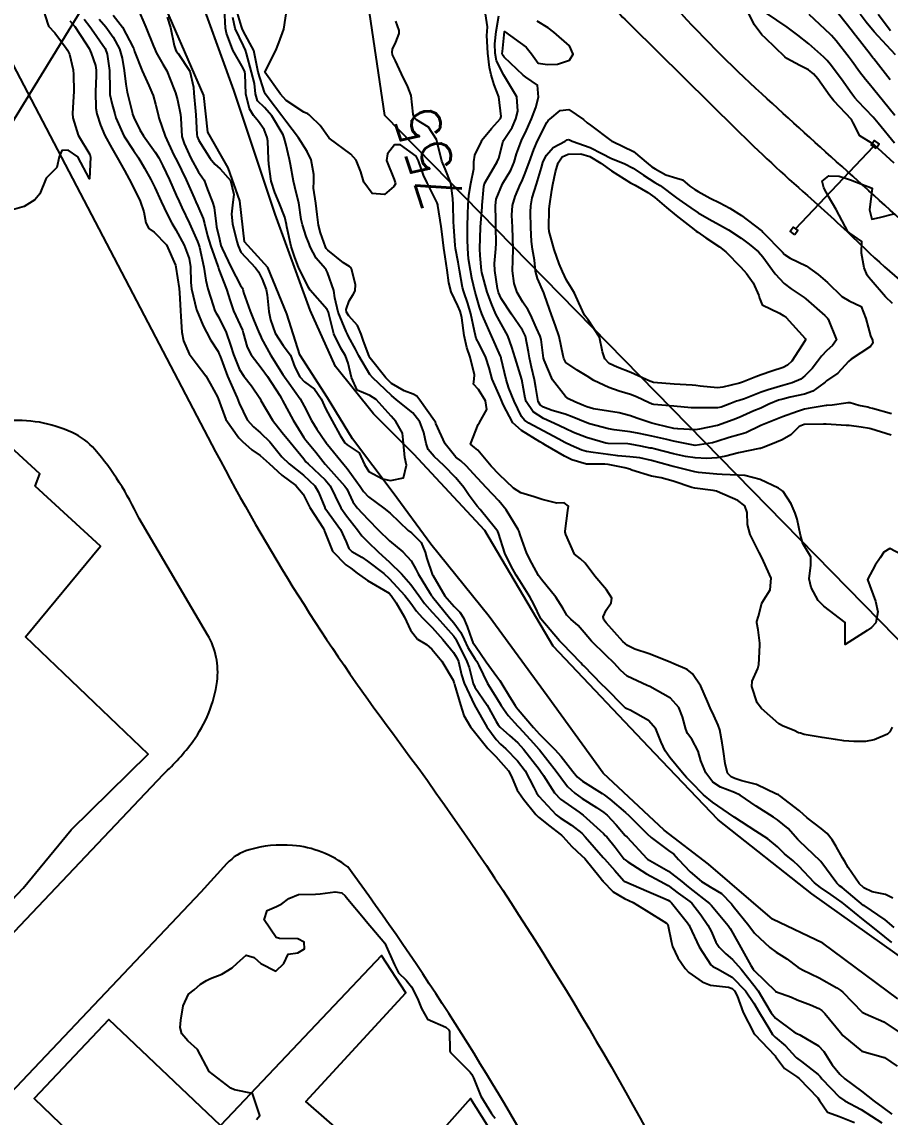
# Model space of a CAD drawing. Header units: metres. Extents: x 307586 to 320046, y 7427249 to 7434250.
# Drawn here: x 318344.8 to 318424.7, y 7430129.5 to 7430230.3 of the extents above; entities that cross this region are included whole.
import ezdxf
from ezdxf.enums import TextEntityAlignment as Align

# ---------------------------------------------------------------- set-up
doc = ezdxf.new("R2010")
doc.units = ezdxf.units.M
doc.header["$MEASUREMENT"] = 0
doc.linetypes.add('CONTINUO', pattern=[0])
for name, color, linetype in [('Cotas', 45, 'Continuous'), ('Curvas de Nivel 1m', 11, 'Continuous'), ('Curvas de Nivel 5m', 15, 'Continuous'), ('Divisa', 42, 'FENCELINE2'), ('Edificações', 30, 'Continuous'), ('Hidrografia', 140, 'Continuous'), ('Linha Férrea', 20, 'Continuous'), ('Portico', 45, 'Continuous'), ('TEXTO', 45, 'Continuous'), ('Vias Primárias', 230, 'Continuous')]:
    doc.layers.add(name, color=color, linetype=linetype)
doc.styles.add('Style-STANDARD', font='STANDARD.shx')
doc.linetypes.add('FENCELINE2', pattern='A,0.25,-0.1,[132,ltypeshp.shx,S=0.1,R=0,X=-0.1,Y=0],-0.1,1', length=1.45)

msp = doc.modelspace()

# ---------------------------------------------------------------- linework, layer by layer
at = {"layer": 'Curvas de Nivel 1m', "flags": 128}
for points, elevation in [([(318346.62, 7430231.89), (318347.2, 7430230.05), (318347.24, 7430229.91), (318347.25, 7430229.88), (318347.82, 7430229.25), (318348.88, 7430227.85), (318349, 7430227.68), (318349.17, 7430227.29), (318349.52, 7430225.85), (318349.55, 7430225.44), (318349.58, 7430223.85), (318349.56, 7430223.41), (318349.47, 7430221.85), (318349.5, 7430221.45), (318349.98, 7430219.84), (318351.06, 7430218.06), (318351.11, 7430217.83), (318351.03, 7430215.83), (318349.94, 7430217.84), (318349.06, 7430218.47), (318348.49, 7430218.42), (318348.23, 7430217.86), (318348.03, 7430216.87), (318347.03, 7430215.87), (318346.45, 7430214.44), (318345.98, 7430213.89), (318345, 7430213.28), (318343.94, 7430212.97)], 757), ([(318425.06, 7430146.93), (318424.22, 7430147.61), (318422.28, 7430148.93), (318422.24, 7430148.95), (318420.26, 7430150.59), (318420.03, 7430150.76), (318419.77, 7430150.99), (318418.29, 7430152.98), (318418.27, 7430153.01), (318416.31, 7430154.91), (318416.25, 7430154.97), (318416.19, 7430155.03), (318415.3, 7430156.02), (318414.33, 7430156.82), (318413.95, 7430157.06), (318412.35, 7430158.09), (318410.87, 7430159.09), (318410.37, 7430159.33), (318409.07, 7430159.82), (318408.37, 7430160.28), (318407.71, 7430161.14), (318407.27, 7430162.27), (318407.02, 7430163.14), (318406.42, 7430164.25), (318406.05, 7430164.78), (318405.89, 7430165.16), (318405.59, 7430166.31), (318405.23, 7430167.17), (318404.47, 7430168.03), (318402.58, 7430169.1), (318402.48, 7430169.14), (318402.32, 7430169.2), (318400.49, 7430170.04), (318399.86, 7430170.59), (318399.28, 7430171.24), (318398.51, 7430171.98), (318397.21, 7430173.26), (318396.54, 7430174.06), (318395.97, 7430174.7), (318395.29, 7430175.29), (318394.93, 7430175.67), (318394.56, 7430176.3), (318393.92, 7430177.31), (318392.6, 7430178.95), (318392.34, 7430179.32), (318391.72, 7430180.44), (318391.27, 7430181.34), (318390.65, 7430183.07), (318390.56, 7430183.35), (318390.46, 7430183.55), (318389.35, 7430185.36), (318388.68, 7430186.2), (318387.56, 7430187.38), (318386.71, 7430188.28), (318385.68, 7430189.41), (318385.18, 7430189.86), (318384.73, 7430190.21), (318383.73, 7430191.43), (318382.89, 7430193.31), (318382.84, 7430193.44), (318382.76, 7430193.56), (318381.41, 7430195.46), (318381.15, 7430195.82), (318380.8, 7430196.01), (318379.98, 7430196.3), (318378.81, 7430197), (318378.27, 7430197.5), (318376.84, 7430199.31), (318376.74, 7430199.51), (318376.22, 7430200.88), (318376.01, 7430201.52), (318375.69, 7430202.34), (318374.88, 7430203.21), (318374.67, 7430203.54), (318374.63, 7430203.8), (318374.9, 7430204.59), (318375.27, 7430205.17), (318375.45, 7430205.53), (318375.48, 7430206.1), (318375.12, 7430207.54), (318375.06, 7430207.66), (318374.94, 7430207.74), (318374.4, 7430208.09), (318372.96, 7430209.25), (318372.81, 7430209.41), (318372.73, 7430209.56), (318372.27, 7430210.86), (318372.08, 7430211.57), (318371.96, 7430212.54), (318371.83, 7430213.58), (318371.64, 7430214.96), (318371.65, 7430215.58), (318371.66, 7430216.21), (318371.41, 7430217.58), (318371.06, 7430218.35), (318370.26, 7430219.6), (318369.1, 7430221.12), (318368.72, 7430221.61), (318367.45, 7430223.29), (318367.2, 7430223.63), (318367.13, 7430223.8), (318366.54, 7430225.65), (318366.39, 7430226.41), (318366.15, 7430227.65), (318365.2, 7430229.38), (318365.06, 7430229.66), (318365.01, 7430229.85), (318364.47, 7430231.67)], 753), ([(318353.21, 7430230.9), (318354.06, 7430229.79), (318355.04, 7430227.92), (318355.09, 7430227.78), (318355.17, 7430227.55), (318355.88, 7430225.77), (318356.49, 7430224.4), (318356.77, 7430223.76), (318356.87, 7430223.5), (318357.11, 7430222.69), (318357.33, 7430221.75), (318357.4, 7430221.45), (318357.99, 7430219.74), (318358.79, 7430218), (318358.93, 7430217.73), (318359.05, 7430217.5), (318359.91, 7430215.72), (318360.65, 7430214.07), (318360.81, 7430213.71), (318361, 7430213.31), (318361.47, 7430212.18), (318361.6, 7430211.7), (318361.87, 7430210.59), (318362.14, 7430209.69), (318362.84, 7430207.78), (318362.87, 7430207.68), (318362.88, 7430207.63), (318362.93, 7430207.49), (318363.62, 7430205.67), (318363.97, 7430204.59), (318364.28, 7430203.67), (318364.87, 7430202.35), (318365.09, 7430201.88), (318365.17, 7430201.66), (318365.54, 7430200.34), (318365.89, 7430199.64), (318366.82, 7430198.42), (318367.4, 7430197.62), (318368.54, 7430195.87), (318368.69, 7430195.61), (318368.79, 7430195.42), (318369.76, 7430193.6), (318370.75, 7430192.03), (318370.93, 7430191.77), (318371.07, 7430191.59), (318371.83, 7430190.67), (318372.71, 7430189.56), (318372.72, 7430189.54), (318374.52, 7430187.54), (318374.69, 7430187.28), (318375.25, 7430186.1), (318375.66, 7430185.53), (318376.66, 7430184.47), (318377.62, 7430183.5), (318378.63, 7430182.5), (318379.84, 7430181.48), (318380.61, 7430180.68), (318381.05, 7430179.9), (318381.27, 7430179.46), (318382.36, 7430177.66), (318382.5, 7430177.44), (318382.53, 7430177.4), (318382.57, 7430177.35), (318384.15, 7430175.42), (318384.55, 7430174.96), (318385.19, 7430174.07), (318385.48, 7430173.41), (318385.82, 7430172.7), (318386.51, 7430171.62), (318386.66, 7430171.39), (318386.84, 7430171.04), (318387.63, 7430169.38), (318388.46, 7430168.06), (318388.91, 7430167.36), (318389.53, 7430166.44), (318390.43, 7430165.45), (318390.54, 7430165.34), (318391.86, 7430163.88), (318392.37, 7430163.32), (318392.41, 7430163.27), (318393.96, 7430161.3), (318394.38, 7430160.71), (318394.99, 7430159.91), (318395.68, 7430159.28), (318396.36, 7430158.8), (318397.65, 7430157.95), (318398.34, 7430157.5), (318398.64, 7430157.25), (318399.47, 7430156.37), (318400.31, 7430155.4), (318400.48, 7430155.22), (318402.29, 7430153.26), (318402.37, 7430153.2), (318404.28, 7430152.1), (318405.5, 7430151.16), (318405.91, 7430150.81), (318406.26, 7430150.55), (318408.05, 7430149.13), (318408.24, 7430148.95), (318409.77, 7430147.11), (318409.95, 7430146.84), (318410.21, 7430146.39), (318410.93, 7430145.09), (318411.85, 7430143.41), (318412.07, 7430143.08), (318412.17, 7430142.96), (318414.12, 7430141.06), (318414.14, 7430141.04), (318415.6, 7430140.5), (318416.14, 7430140.27), (318417.34, 7430139.81), (318418.13, 7430139.45), (318418.39, 7430139.27), (318418.67, 7430139), (318420.1, 7430137.25), (318420.32, 7430136.98), (318422.08, 7430135.53), (318424.03, 7430134.98), (318424.07, 7430134.97), (318424.1, 7430134.96), (318424.15, 7430134.94), (318425.32, 7430134.17)], 753), ([(318355.43, 7430231.57), (318356.22, 7430229.77), (318356.91, 7430228.03), (318357.02, 7430227.76), (318357.17, 7430227.44), (318357.78, 7430226.37), (318358.14, 7430225.75), (318358.81, 7430224.05), (318358.93, 7430223.73), (318359.12, 7430223.08), (318359.4, 7430221.73), (318359.43, 7430221.4), (318359.53, 7430219.73), (318359.72, 7430219.07), (318360.36, 7430217.72), (318361.04, 7430216.44), (318361.35, 7430216.02), (318361.57, 7430215.7), (318361.87, 7430214.84), (318362.33, 7430213.69), (318362.48, 7430213.17), (318362.68, 7430211.68), (318362.72, 7430211.42), (318362.97, 7430210.27), (318363.12, 7430209.68), (318363.23, 7430209.41), (318364.05, 7430207.67), (318364.92, 7430206.02), (318365.06, 7430205.8), (318365.12, 7430205.66), (318365.2, 7430205.37), (318365.79, 7430203.65), (318366.11, 7430202.88), (318366.64, 7430201.63), (318366.71, 7430201.48), (318366.86, 7430201.14), (318367.68, 7430199.62), (318368.82, 7430197.81), (318368.95, 7430197.61), (318369.37, 7430197.04), (318370.39, 7430195.59), (318370.78, 7430194.89), (318371.45, 7430193.58), (318371.95, 7430192.77), (318372.74, 7430191.61), (318372.78, 7430191.56), (318372.92, 7430191.38), (318374.42, 7430189.54), (318374.72, 7430189.17), (318375.92, 7430187.52), (318376.23, 7430187.06), (318376.68, 7430186.55), (318378.1, 7430185.5), (318378.67, 7430185.04), (318380.35, 7430183.47), (318380.64, 7430183.24), (318381.54, 7430182.36), (318381.89, 7430181.45), (318382.05, 7430180.88), (318382.56, 7430179.44), (318382.6, 7430179.35), (318383.71, 7430177.43), (318384.56, 7430176.45), (318385.1, 7430175.95), (318385.42, 7430175.41), (318385.77, 7430174.63), (318386.19, 7430173.4), (318386.29, 7430173.15), (318386.52, 7430172.8), (318387.53, 7430171.38), (318388.49, 7430170.01), (318388.77, 7430169.65), (318388.97, 7430169.36), (318389.65, 7430168.17), (318390.18, 7430167.34), (318390.29, 7430167.18), (318390.45, 7430166.99), (318391.86, 7430165.33), (318392.43, 7430164.72), (318393.84, 7430163.31), (318394.4, 7430162.67), (318395.48, 7430161.28), (318395.89, 7430160.79), (318396.37, 7430160.38), (318398.19, 7430159.25), (318398.36, 7430159.13), (318398.88, 7430158.72), (318400.34, 7430157.51), (318400.65, 7430157.22), (318402.32, 7430155.54), (318402.68, 7430155.2), (318404.3, 7430154.02), (318404.78, 7430153.66), (318405.21, 7430153.17), (318406.28, 7430152.05), (318407.33, 7430151.14), (318408.26, 7430150.56), (318409.17, 7430150.04), (318410.07, 7430149.1), (318410.24, 7430148.87), (318411.67, 7430147.09), (318412.21, 7430146.41), (318413.61, 7430145.07), (318414.19, 7430144.66), (318415.16, 7430144.03), (318416.18, 7430143.28), (318416.62, 7430143.03), (318418.16, 7430142.3), (318419.76, 7430141.37), (318420.15, 7430141.12), (318420.33, 7430140.98), (318422.12, 7430139.13), (318422.41, 7430138.96), (318424.11, 7430138.23), (318426.05, 7430136.91)], 752), ([(318358.16, 7430230.69), (318358.49, 7430229.74), (318358.82, 7430228.09), (318358.92, 7430227.73), (318359.01, 7430227.57), (318359.17, 7430227.37), (318360.25, 7430225.72), (318360.58, 7430224.27), (318360.61, 7430223.72), (318360.77, 7430222.05), (318360.8, 7430221.71), (318360.89, 7430219.91), (318360.92, 7430219.71), (318361.08, 7430219.34), (318362.13, 7430217.69), (318362.54, 7430217.18), (318363.04, 7430216.74), (318364, 7430215.67), (318364.3, 7430214.38), (318364.22, 7430213.67), (318364.09, 7430212.57), (318364.17, 7430211.67), (318364.58, 7430210.05), (318364.69, 7430209.66), (318364.95, 7430209.06), (318366.28, 7430207.64), (318366.57, 7430207.27), (318366.92, 7430206.59), (318367.29, 7430205.63), (318367.37, 7430205.16), (318367.53, 7430203.62), (318367.66, 7430202.84), (318368.11, 7430201.62), (318368.85, 7430200.48), (318369.52, 7430199.6), (318369.92, 7430198.5), (318370.36, 7430197.59), (318370.81, 7430197.13), (318371.71, 7430196.48), (318372.33, 7430195.57), (318372.78, 7430194.61), (318373.36, 7430193.55), (318374.04, 7430192.25), (318374.5, 7430191.54), (318374.74, 7430191.34), (318375.82, 7430190.61), (318376.31, 7430189.52), (318376.71, 7430188.88), (318377.99, 7430188.21), (318378.7, 7430188.05), (318379.9, 7430188.29), (318380.18, 7430189.48), (318380.04, 7430190.17), (318379.91, 7430191.48), (318379.82, 7430192.41), (318379.21, 7430193.49), (318378.77, 7430193.98), (318377.41, 7430195.5), (318376.8, 7430195.88), (318375.64, 7430196.37), (318375.14, 7430197.54), (318374.83, 7430198.87), (318374.56, 7430199.54), (318374.15, 7430200.25), (318373.5, 7430201.55), (318373.04, 7430203.4), (318373, 7430203.56), (318372.89, 7430203.81), (318371.33, 7430205.58), (318371.16, 7430205.83), (318370.92, 7430206.34), (318370.29, 7430207.6), (318369.87, 7430208.68), (318369.57, 7430209.6), (318369.18, 7430211.41), (318369.15, 7430211.61), (318368.99, 7430212.3), (318368.48, 7430213.62), (318368.08, 7430214.56), (318367.73, 7430215.62), (318367.51, 7430217.17), (318367.49, 7430217.63), (318367.43, 7430219.28), (318367.37, 7430219.63), (318367.09, 7430220.37), (318366.56, 7430221.1), (318366.12, 7430221.64), (318365.73, 7430222.27), (318365.41, 7430223.66), (318365.34, 7430225.47), (318365.31, 7430225.66), (318365.16, 7430226.02), (318364.21, 7430227.67), (318363.63, 7430229.24), (318363.55, 7430229.68), (318363.43, 7430231.47)], 751), ([(318424.82, 7430145.55), (318424.2, 7430146.07), (318423.1, 7430146.95), (318422.22, 7430147.63), (318420.56, 7430148.98), (318420.25, 7430149.23), (318419.22, 7430149.96), (318418.26, 7430150.59), (318417.72, 7430151.02), (318416.29, 7430152.56), (318415.77, 7430153.04), (318414.96, 7430153.71), (318414.31, 7430154.35), (318413.44, 7430155.07), (318412.32, 7430155.8), (318410.4, 7430157.03), (318410.33, 7430157.07), (318410.31, 7430157.08), (318410.29, 7430157.1), (318408.35, 7430158.44), (318407.5, 7430159.14), (318406.37, 7430160.28), (318405.95, 7430160.73), (318405.58, 7430161.16), (318404.4, 7430162.58), (318403.97, 7430163.18), (318403.62, 7430163.99), (318403.11, 7430165.19), (318402.44, 7430165.97), (318400.76, 7430166.91), (318400.45, 7430167.05), (318400.34, 7430167.11), (318400.22, 7430167.22), (318398.48, 7430168.97), (318398.2, 7430169.25), (318396.5, 7430170.99), (318396.36, 7430171.13), (318396.23, 7430171.27), (318394.53, 7430173.02), (318394.27, 7430173.3), (318392.55, 7430175.32), (318391.91, 7430176.68), (318391.54, 7430177.34), (318390.6, 7430178.83), (318390.28, 7430179.35), (318389.81, 7430180.16), (318389.24, 7430181.36), (318388.65, 7430183.22), (318388.58, 7430183.37), (318388.38, 7430183.64), (318386.95, 7430185.39), (318386.68, 7430185.71), (318385.95, 7430186.67), (318385.45, 7430187.41), (318384.71, 7430188.3), (318383.61, 7430189.43), (318382.73, 7430190.27), (318382.19, 7430190.9), (318381.99, 7430191.45), (318381.77, 7430192.48), (318381.41, 7430193.46), (318380.78, 7430194.3), (318379.28, 7430195.49), (318378.8, 7430195.87), (318377.08, 7430197.51), (318376.82, 7430197.83), (318375.8, 7430199.53), (318375.48, 7430200.16), (318374.86, 7430201.32), (318374.75, 7430201.54), (318374.64, 7430201.76), (318373.91, 7430203.55), (318373.59, 7430204.87), (318373.5, 7430205.55), (318372.93, 7430207.21), (318372.81, 7430207.44), (318372.71, 7430207.56), (318371.89, 7430208.52), (318371.32, 7430209.58), (318371.22, 7430209.84), (318370.97, 7430210.51), (318370.61, 7430211.59), (318370.5, 7430212.08), (318370.28, 7430213.6), (318370.04, 7430214.57), (318369.79, 7430215.6), (318369.51, 7430217.15), (318369.42, 7430217.61), (318369.07, 7430219.06), (318368.94, 7430219.61), (318368.83, 7430219.86), (318367.8, 7430221.62), (318367.11, 7430222.39), (318366.48, 7430223), (318366.3, 7430223.64), (318366.19, 7430224.59), (318365.93, 7430225.65), (318365.48, 7430227.35), (318365.39, 7430227.66), (318365.18, 7430228.07), (318364.41, 7430229.67), (318364.2, 7430230.68)], 752), ([(318424.93, 7430149.61), (318424.25, 7430149.95), (318423.02, 7430150.19), (318422.26, 7430150.58), (318421.83, 7430150.96), (318420.82, 7430152.44), (318420.51, 7430152.98), (318420.3, 7430153.34), (318419.7, 7430154.38), (318419.35, 7430154.99), (318418.9, 7430155.58), (318418.32, 7430156.02), (318417.06, 7430157.02), (318416.34, 7430157.65), (318414.5, 7430159.06), (318414.42, 7430159.12), (318414.36, 7430159.15), (318414.22, 7430159.2), (318412.37, 7430160.07), (318411.04, 7430160.43), (318410.38, 7430160.64), (318410.06, 7430160.79), (318409.73, 7430161.11), (318409.49, 7430162.02), (318409.35, 7430163.12), (318409.23, 7430163.92), (318409, 7430165.12), (318408.87, 7430165.55), (318408.45, 7430166.43), (318408.11, 7430167.13), (318407.89, 7430167.71), (318407.26, 7430169.14), (318406.49, 7430170.28), (318406, 7430170.66), (318404.79, 7430171.18), (318404.5, 7430171.3), (318404.3, 7430171.39), (318402.52, 7430172.12), (318401.19, 7430172.55), (318400.53, 7430172.87), (318400.09, 7430173.23), (318398.55, 7430174.96), (318398.35, 7430175.25), (318398.28, 7430175.52), (318398.56, 7430176.14), (318399.02, 7430176.8), (318399.08, 7430177.24), (318398.58, 7430178.01), (318397.52, 7430179.26), (318396.61, 7430180.44), (318396.18, 7430180.84), (318395.64, 7430181.28), (318394.84, 7430183.1), (318394.77, 7430183.3), (318394.77, 7430183.41), (318395.04, 7430185.29), (318395.1, 7430185.71), (318394.68, 7430186), (318394.03, 7430185.96), (318392.68, 7430186.3), (318391.92, 7430186.57), (318390.69, 7430186.93), (318390.03, 7430187.36), (318388.71, 7430188.6), (318387.97, 7430189.38), (318386.74, 7430190.86), (318386.44, 7430191.09), (318386.06, 7430191.4), (318386.77, 7430193.21), (318386.84, 7430193.32), (318386.9, 7430193.39), (318387.57, 7430194.6), (318387.45, 7430195.38), (318386.8, 7430196.44), (318386.34, 7430196.93), (318386.41, 7430197.4), (318386.44, 7430197.77), (318386.05, 7430199.4), (318385.74, 7430200.3), (318385.49, 7430201.41), (318385.27, 7430203.04), (318385.19, 7430203.42), (318385.12, 7430203.65), (318384.9, 7430204.14), (318384.3, 7430205.43), (318384.09, 7430206.26), (318383.93, 7430207.43), (318383.74, 7430208.64), (318383.62, 7430209.43), (318383.43, 7430210.99), (318383.37, 7430211.44), (318383.07, 7430213.37), (318383.06, 7430213.44), (318383.01, 7430213.62), (318382.08, 7430215.45), (318381.74, 7430216.16), (318381.3, 7430217.47), (318381.06, 7430217.9), (318379.62, 7430218.94), (318379.07, 7430218.95), (318378.44, 7430218.12), (318378.34, 7430217.5), (318379.04, 7430215.75), (318379.15, 7430215.49), (318379.17, 7430215.35), (318379.03, 7430215.12), (318378.15, 7430214.37), (318377.02, 7430214.47), (318376.25, 7430215.52), (318375.98, 7430216.47), (318375.57, 7430217.53), (318375.06, 7430218.08), (318373.08, 7430219.56), (318372.24, 7430220.72), (318371.36, 7430221.59), (318371.24, 7430221.72), (318371.11, 7430221.81), (318370.73, 7430221.97), (318369.12, 7430223.03), (318368.59, 7430223.62), (318367.15, 7430225.64), (318368.17, 7430227.63), (318368.45, 7430228.35), (318368.9, 7430229.61), (318369.22, 7430231.61)], 754), ([(318426.34, 7430180.91), (318424.64, 7430181.79), (318424.11, 7430181.47), (318423.75, 7430180.95), (318423.3, 7430180.27), (318422.6, 7430178.96), (318423.33, 7430176.95), (318423.54, 7430175.97), (318423.35, 7430174.95), (318422.96, 7430174.54), (318422.55, 7430174.25), (318420.53, 7430172.98), (318420.55, 7430174.99), (318418.57, 7430176.49), (318418.06, 7430177.02), (318417.42, 7430178.2), (318417.24, 7430179.02), (318417.38, 7430180.26), (318417.37, 7430181.02), (318416.64, 7430182.26), (318416.43, 7430183.03), (318416.12, 7430184.49), (318415.95, 7430185.04), (318415.56, 7430185.92), (318414.83, 7430187.06), (318414.69, 7430187.18), (318414.42, 7430187.34), (318412.71, 7430188.15), (318411.31, 7430188.51), (318410.71, 7430188.56), (318409.23, 7430188.61), (318408.72, 7430188.64), (318407.05, 7430188.81), (318406.72, 7430188.87), (318405.49, 7430189.17), (318404.86, 7430189.31), (318404.72, 7430189.34), (318404.51, 7430189.4), (318402.73, 7430189.89), (318401.64, 7430190.13), (318400.73, 7430190.25), (318399.64, 7430190.34), (318398.73, 7430190.46), (318397.35, 7430190.65), (318396.74, 7430190.72), (318396.31, 7430190.85), (318395.34, 7430191.29), (318394.75, 7430191.57), (318394.21, 7430191.85), (318392.76, 7430192.64), (318391.45, 7430193.34), (318391.05, 7430193.62), (318390.78, 7430193.96), (318390.09, 7430195.36), (318389.59, 7430196.57), (318389.37, 7430197.36), (318388.91, 7430199.3), (318388.89, 7430199.37), (318388.84, 7430199.49), (318388, 7430201.38), (318387.3, 7430202.97), (318387.12, 7430203.39), (318386.9, 7430204.02), (318386.6, 7430205.08), (318386.51, 7430205.4), (318386.2, 7430206.68), (318386.06, 7430207.4), (318385.9, 7430208.45), (318385.82, 7430209.41), (318385.8, 7430210.24), (318385.79, 7430211.41), (318385.82, 7430212.59), (318385.87, 7430213.41), (318385.93, 7430214.31), (318386.1, 7430215.4), (318386.37, 7430216.73), (318386.39, 7430217.4), (318386.46, 7430218), (318387.08, 7430219.25), (318387.11, 7430219.36), (318387.13, 7430219.39), (318388.01, 7430220.47), (318388.82, 7430221.37), (318388.91, 7430221.57), (318388.67, 7430223.37), (318388.25, 7430224.48), (318387.98, 7430225.39), (318387.83, 7430226.06), (318387.66, 7430227.39), (318387.58, 7430229.01), (318387.6, 7430229.39), (318387.63, 7430229.82), (318387.38, 7430231.4)], 756), ([(318424.76, 7430192.24), (318422.91, 7430192.82), (318422.77, 7430192.86), (318422.01, 7430192.97), (318420.9, 7430193.11), (318420.77, 7430193.12), (318420.64, 7430193.13), (318418.78, 7430193.23), (318418.55, 7430193.24), (318416.77, 7430193.21), (318416.32, 7430193.04), (318415.55, 7430192.26), (318414.75, 7430191.8), (318414.23, 7430191.59), (318412.95, 7430191.08), (318412.8, 7430191.02), (318412.74, 7430191.01), (318412.66, 7430191), (318410.74, 7430190.61), (318409.57, 7430190.29), (318408.73, 7430190.14), (318407.8, 7430190.07), (318406.73, 7430190.13), (318405.85, 7430190.28), (318404.74, 7430190.52), (318402.98, 7430190.96), (318402.74, 7430191.02), (318402.59, 7430191.05), (318401.74, 7430191.21), (318400.75, 7430191.41), (318400.55, 7430191.42), (318398.75, 7430191.45), (318398.51, 7430191.49), (318396.75, 7430192.03), (318395.56, 7430192.49), (318394.77, 7430192.86), (318393.81, 7430193.31), (318392.78, 7430193.78), (318391.84, 7430194.39), (318391.18, 7430195.34), (318391.1, 7430195.64), (318390.81, 7430197.35), (318390.18, 7430199.36), (318389.88, 7430200.33), (318389.5, 7430201.36), (318388.88, 7430202.48), (318388.4, 7430203.37), (318388.03, 7430204.25), (318387.62, 7430205.38), (318387.13, 7430207.19), (318387.09, 7430207.39), (318386.95, 7430208.77), (318386.93, 7430209.39), (318386.98, 7430211.39), (318387.14, 7430213.26), (318387.15, 7430213.39), (318387.29, 7430215.12), (318387.37, 7430215.39), (318387.97, 7430216.45), (318388.54, 7430217.38), (318388.69, 7430217.74), (318389.08, 7430219.3), (318389.1, 7430219.36), (318389.9, 7430220.55), (318390.25, 7430221.36), (318390.42, 7430222.05), (318390.34, 7430223.36), (318389.15, 7430225.35), (318388.47, 7430226.69), (318388.33, 7430227.38), (318388.31, 7430228.25), (318388.44, 7430229.38), (318388.67, 7430230.83)], 757), ([(318425.06, 7430217.28), (318423.2, 7430218.96), (318423.08, 7430219.04), (318421.89, 7430219.78), (318421.28, 7430220.99), (318421.11, 7430221.28), (318419.49, 7430223.01), (318419.14, 7430223.46), (318418.03, 7430225.02), (318417.63, 7430225.5), (318417.16, 7430225.87), (318416.37, 7430226.25), (318415.17, 7430226.91), (318414.99, 7430227.06), (318413.2, 7430228.76), (318412.86, 7430229.09), (318412.16, 7430230.04), (318411.66, 7430231.1)], 759), ([(318425.11, 7430221.66), (318424.06, 7430222.95), (318423.14, 7430224.08), (318422.74, 7430224.56), (318422.4, 7430224.97), (318421.86, 7430225.68), (318421.17, 7430226.63), (318420.9, 7430226.99), (318419.7, 7430228.51), (318419.29, 7430229.01), (318419.2, 7430229.11), (318418.21, 7430230.02), (318417.22, 7430230.95)], 761), ([(318424.69, 7430224.94), (318423.17, 7430226.87), (318423.13, 7430226.92), (318423.1, 7430226.96), (318422.83, 7430227.31), (318421.51, 7430228.99), (318421.37, 7430229.16), (318421.21, 7430229.38), (318419.93, 7430231)], 762), ([(318425.18, 7430227.24), (318423.57, 7430228.96), (318423.21, 7430229.36), (318422.47, 7430230.23), (318421.91, 7430230.98)], 763), ([(318424.71, 7430229.44), (318423.57, 7430230.96)], 764), ([(318349.21, 7430230.37), (318349.66, 7430229.85), (318350.67, 7430228.35), (318350.98, 7430227.83), (318351.17, 7430227.4), (318351.58, 7430226.24), (318351.65, 7430225.82), (318351.65, 7430225.32), (318351.58, 7430223.82), (318351.61, 7430222.32), (318351.7, 7430221.82), (318352.05, 7430220.77), (318352.44, 7430219.81), (318353.07, 7430218.66), (318353.58, 7430217.79), (318354.25, 7430216.58), (318354.67, 7430215.78), (318355.02, 7430215.15), (318355.69, 7430213.77), (318356.01, 7430212.78), (318356.22, 7430211.76), (318356.48, 7430211.26), (318356.97, 7430210.9), (318358.11, 7430209.74), (318358.94, 7430207.88), (318358.97, 7430207.73), (318358.98, 7430207.69), (318359.26, 7430205.73), (318359.3, 7430205.34), (318359.4, 7430203.72), (318359.44, 7430203.16), (318359.53, 7430201.72), (318359.67, 7430200.9), (318360.18, 7430199.72), (318360.83, 7430198.87), (318361.73, 7430197.7), (318362.11, 7430196.99), (318362.79, 7430195.76), (318362.83, 7430195.68), (318362.85, 7430195.62), (318363.58, 7430193.67), (318364.75, 7430191.98), (318364.91, 7430191.82), (318365.09, 7430191.65), (318365.97, 7430190.87), (318366.73, 7430190.35), (318367.54, 7430189.62), (318368.71, 7430188.56), (318369.99, 7430187.6), (318370.69, 7430186.81), (318371.08, 7430185.99), (318371.29, 7430185.58), (318372.55, 7430183.65), (318372.61, 7430183.56), (318372.62, 7430183.53), (318372.64, 7430183.41), (318373.38, 7430181.55), (318374.61, 7430180.29), (318375.05, 7430179.98), (318375.65, 7430179.52), (318376.59, 7430178.85), (318378.07, 7430178.01), (318378.58, 7430177.68), (318378.76, 7430177.49), (318379.25, 7430176.8), (318379.99, 7430175.48), (318380.54, 7430174.29), (318381.21, 7430173.46), (318382.02, 7430172.95), (318382.51, 7430172.55), (318383.44, 7430171.43), (318384.49, 7430169.69), (318384.54, 7430169.48), (318384.56, 7430169.42), (318384.61, 7430169.29), (318385.16, 7430167.41), (318385.47, 7430166.43), (318386.07, 7430165.4), (318386.43, 7430164.93), (318387.68, 7430163.38), (318388.4, 7430162.66), (318389.58, 7430161.35), (318389.86, 7430160.83), (318390.37, 7430159.57), (318390.51, 7430159.34), (318390.96, 7430158.72), (318392.09, 7430157.32), (318392.33, 7430157.08), (318393.37, 7430156.26), (318394.32, 7430155.52), (318394.44, 7430155.42), (318394.58, 7430155.3), (318395.39, 7430154.37), (318396.3, 7430153.56), (318396.59, 7430153.27), (318398, 7430151.52), (318398.21, 7430151.25), (318398.26, 7430151.18), (318399.2, 7430150.19), (318400.25, 7430149.58), (318401.03, 7430149.21), (318402.23, 7430148.49), (318404.09, 7430147.31), (318404.21, 7430147.22), (318404.24, 7430147.18), (318404.57, 7430145.54), (318404.67, 7430145.17), (318405.16, 7430144.14), (318405.81, 7430143.16), (318406.17, 7430142.77), (318407.39, 7430141.91), (318408.15, 7430141.61), (318409.82, 7430141.43), (318410.15, 7430141.31), (318410.35, 7430141.1), (318410.6, 7430140.63), (318411.16, 7430139.09), (318412.1, 7430137.24), (318412.22, 7430137.08), (318414.07, 7430135.13), (318414.11, 7430135.1), (318414.14, 7430135.06), (318414.95, 7430133.93), (318416.05, 7430133.21), (318416.31, 7430133.03), (318418.03, 7430131.24), (318418.17, 7430131.01), (318418.93, 7430129.92), (318420.01, 7430129.51), (318421.41, 7430128.97)], 756), ([(318351.91, 7430230.52), (318352.54, 7430229.81), (318353.19, 7430228.87), (318353.77, 7430227.79), (318354.04, 7430226.92), (318354.22, 7430225.79), (318354.37, 7430224.55), (318354.48, 7430223.79), (318354.94, 7430221.95), (318354.99, 7430221.78), (318355.1, 7430221.48), (318355.64, 7430220.33), (318355.98, 7430219.77), (318357.06, 7430218.29), (318357.39, 7430217.75), (318357.76, 7430217.03), (318358.38, 7430215.74), (318359.01, 7430214.32), (318359.28, 7430213.73), (318359.52, 7430213.2), (318360.23, 7430211.72), (318360.97, 7430210.05), (318361.05, 7430209.8), (318361.08, 7430209.71), (318361.14, 7430209.53), (318361.54, 7430207.7), (318361.72, 7430206.5), (318361.91, 7430205.7), (318362.4, 7430204.18), (318362.56, 7430203.68), (318362.67, 7430203.47), (318362.88, 7430203.12), (318363.61, 7430201.67), (318364, 7430200.52), (318364.26, 7430199.67), (318364.82, 7430198.26), (318365.21, 7430197.65), (318365.94, 7430196.78), (318366.68, 7430195.63), (318366.79, 7430195.41), (318367.85, 7430193.62), (318368.75, 7430192.49), (318369.48, 7430191.6), (318370.73, 7430190.04), (318370.93, 7430189.79), (318371.13, 7430189.58), (318372.7, 7430188.12), (318373.16, 7430187.56), (318373.62, 7430186.61), (318374.13, 7430185.55), (318374.66, 7430184.81), (318375.69, 7430183.52), (318376.09, 7430182.98), (318376.63, 7430182.41), (318377.59, 7430181.5), (318378.61, 7430180.55), (318379.73, 7430179.48), (318380.59, 7430178.48), (318381.31, 7430177.46), (318381.85, 7430176.73), (318382.56, 7430175.95), (318383.02, 7430175.44), (318384.53, 7430173.73), (318384.66, 7430173.55), (318384.72, 7430173.42), (318385.33, 7430172.23), (318385.75, 7430171.4), (318385.95, 7430170.85), (318386.31, 7430169.39), (318386.48, 7430169.05), (318387.6, 7430167.38), (318388.44, 7430165.89), (318388.63, 7430165.56), (318388.81, 7430165.36), (318389.67, 7430164.6), (318390.42, 7430163.9), (318390.94, 7430163.33), (318392.39, 7430161.5), (318392.52, 7430161.32), (318392.78, 7430160.91), (318393.81, 7430159.31), (318394.35, 7430158.74), (318396.08, 7430157.53), (318396.33, 7430157.36), (318396.45, 7430157.27), (318398.32, 7430155.56), (318398.47, 7430155.4), (318398.61, 7430155.25), (318399.37, 7430154.3), (318400.21, 7430153.22), (318400.29, 7430153.14), (318400.56, 7430152.95), (318402.27, 7430151.85), (318403.52, 7430151.19), (318404.26, 7430150.77), (318405.18, 7430150.09), (318406.24, 7430149.32), (318406.44, 7430149.15), (318407.27, 7430148.09), (318407.92, 7430147.13), (318408.21, 7430146.57), (318408.65, 7430145.58), (318408.94, 7430145.12), (318409.57, 7430144.5), (318410.18, 7430143.97), (318410.96, 7430143.09), (318412.15, 7430141.6), (318412.55, 7430141.08), (318413.15, 7430140.06), (318413.72, 7430139.06), (318414.12, 7430138.57), (318415.82, 7430137.32), (318416.09, 7430137.16), (318416.37, 7430137.03), (318418.08, 7430136.04), (318418.59, 7430135.52), (318418.9, 7430135), (318419.36, 7430134.29), (318420.06, 7430133.41), (318420.51, 7430132.98), (318422.04, 7430131.84), (318423.2, 7430130.95), (318424.02, 7430130.36), (318424.82, 7430129.73)], 754), ([(318424.79, 7430194.21), (318423.07, 7430194.68), (318422.79, 7430194.76), (318422.63, 7430194.8), (318421.81, 7430194.97), (318421.01, 7430195.21), (318420.8, 7430195.21), (318420.6, 7430195.18), (318419.34, 7430195), (318418.84, 7430194.96), (318418.79, 7430194.95), (318417.13, 7430194.69), (318416.79, 7430194.61), (318416.17, 7430194.42), (318414.78, 7430193.92), (318414.17, 7430193.68), (318412.77, 7430193.11), (318412.71, 7430193.08), (318411.4, 7430192.46), (318410.76, 7430192.26), (318409.87, 7430192.01), (318408.75, 7430191.64), (318408.34, 7430191.54), (318406.74, 7430191.29), (318406.6, 7430191.3), (318404.75, 7430191.68), (318404.12, 7430191.82), (318402.76, 7430192.14), (318401.58, 7430192.4), (318400.76, 7430192.55), (318399.29, 7430192.72), (318398.77, 7430192.8), (318397.01, 7430193.27), (318396.77, 7430193.36), (318395.42, 7430193.93), (318394.78, 7430194.15), (318393.6, 7430194.49), (318392.79, 7430194.8), (318392.47, 7430195.01), (318392.29, 7430195.33), (318392.09, 7430196.62), (318391.97, 7430197.33), (318391.69, 7430198.48), (318391.51, 7430199.34), (318391.42, 7430199.91), (318391.12, 7430201.35), (318390.87, 7430201.88), (318389.85, 7430203.36), (318388.91, 7430204.81), (318388.65, 7430205.37), (318388.55, 7430205.74), (318388.31, 7430207.38), (318388.28, 7430208.04), (318388.41, 7430209.38), (318388.44, 7430209.91), (318388.4, 7430211.38), (318388.39, 7430211.98), (318388.36, 7430213.38), (318388.44, 7430213.95), (318389.03, 7430215.37), (318389.78, 7430216.63), (318390.08, 7430217.36), (318390.31, 7430218.11), (318390.75, 7430219.35), (318390.86, 7430219.58), (318391.09, 7430220.02), (318391.68, 7430221.34), (318392.07, 7430222.39), (318392.34, 7430223.33), (318392.24, 7430224.43), (318391.15, 7430225.19), (318390.92, 7430225.35), (318389.17, 7430227.01), (318389.03, 7430227.23), (318389, 7430227.37), (318389.01, 7430227.54), (318389.2, 7430229.37), (318391.18, 7430227.93), (318391.68, 7430227.34), (318392.29, 7430226.46), (318393.16, 7430226.34), (318394.09, 7430226.39), (318395.17, 7430226.73), (318395.52, 7430227.3), (318395.18, 7430228.07), (318393.73, 7430229.31), (318393.21, 7430229.71), (318392.21, 7430230.33)], 758), ([(318424.91, 7430204.35), (318424.25, 7430204.95), (318422.93, 7430206.51), (318422.72, 7430206.75), (318422.58, 7430206.97), (318422.28, 7430207.63), (318422.04, 7430208.97), (318422.07, 7430210.07), (318420.98, 7430210.83), (318420.78, 7430210.99), (318420.55, 7430211.43), (318419.7, 7430213), (318419.02, 7430214.21), (318418.58, 7430215.01), (318418.44, 7430215.61), (318419.04, 7430216.1), (318419.98, 7430216.07), (318421.04, 7430215.72), (318421.58, 7430215.53), (318423.03, 7430214.96), (318422.78, 7430212.96), (318423, 7430212.1), (318423.69, 7430212.27), (318425.01, 7430212.6)], 759), ([(318366.38, 7430129.25), (318366.68, 7430129.62), (318366.02, 7430131.63), (318364.35, 7430131.98), (318364.03, 7430132.13), (318362.04, 7430133.68), (318360.96, 7430135.69), (318360.08, 7430136.48), (318359.52, 7430137.14), (318359.36, 7430137.71), (318359.42, 7430138.39), (318359.63, 7430139.71), (318360.13, 7430140.78), (318360.64, 7430141.19), (318361.25, 7430141.69), (318361.78, 7430142.05), (318362.15, 7430142.22), (318363.21, 7430142.61), (318364.16, 7430143.21), (318364.62, 7430143.65), (318365.45, 7430144.36), (318366.17, 7430144.15), (318366.77, 7430143.62), (318368.16, 7430142.89), (318368.89, 7430143.6), (318369.31, 7430144.46), (318370.18, 7430144.59), (318370.8, 7430144.96), (318370.77, 7430145.57), (318370.2, 7430145.89), (318368.51, 7430145.92), (318368.2, 7430146.01), (318367.09, 7430147.62), (318367.36, 7430148.48), (318368.23, 7430148.86), (318368.73, 7430149.11), (318369.36, 7430149.59), (318370.25, 7430149.97), (318371.81, 7430150), (318372.25, 7430150.01), (318373.61, 7430150.19), (318374.25, 7430150.1), (318374.55, 7430149.84), (318374.78, 7430149.53), (318376.22, 7430147.82), (318376.48, 7430147.51), (318378.19, 7430145.49), (318379.09, 7430143.48), (318379.44, 7430142.75), (318380.15, 7430142.07), (318380.64, 7430141.45), (318381.21, 7430140.37), (318381.57, 7430139.45), (318382.11, 7430138.48), (318383.79, 7430137.74), (318384.09, 7430137.51), (318384.14, 7430137.42), (318384.18, 7430135.53), (318384.23, 7430135.42), (318386.05, 7430133.59), (318386.21, 7430133.39), (318386.36, 7430133.07), (318387.01, 7430131.38), (318388.01, 7430129.79), (318388.19, 7430129.55), (318388.35, 7430129.36)], 757)]:
    msp.add_lwpolyline(points, dxfattribs=dict(at, elevation=elevation))
for points, elevation in [([(318395.12, 7430222.21), (318396.47, 7430221.28), (318396.81, 7430220.98), (318397.1, 7430220.75), (318398.98, 7430219.36), (318399.08, 7430219.28), (318399.16, 7430219.25), (318401.07, 7430218.33), (318402.42, 7430217.21), (318402.76, 7430216.92), (318403.05, 7430216.73), (318404.05, 7430216.18), (318405.04, 7430215.88), (318405.58, 7430215.72), (318406.25, 7430215.16), (318406.72, 7430214.84), (318407.03, 7430214.66), (318408.11, 7430214.05), (318409.02, 7430213.62), (318409.93, 7430213.12), (318411, 7430212.44), (318412.8, 7430211.08), (318412.9, 7430211), (318412.98, 7430210.93), (318414.77, 7430209.06), (318414.96, 7430208.87), (318415.49, 7430208.52), (318416.94, 7430207.81), (318418.06, 7430207.02), (318418.93, 7430206.27), (318420.23, 7430205), (318420.91, 7430204.59), (318422, 7430204.07), (318422.44, 7430202.97), (318422.87, 7430201.38), (318423.05, 7430200.96), (318423.1, 7430200.71), (318422.86, 7430200.4), (318421.08, 7430199.22), (318420.84, 7430199.01), (318419.87, 7430197.95), (318418.82, 7430197.22), (318418.7, 7430197.12), (318418.59, 7430197.01), (318417.56, 7430196.27), (318416.8, 7430196.01), (318415.49, 7430195.74), (318414.8, 7430195.56), (318414.42, 7430195.44), (318413.52, 7430195.07), (318413.03, 7430194.84), (318412.79, 7430194.73), (318412.15, 7430194.46), (318410.78, 7430193.85), (318410.25, 7430193.64), (318408.81, 7430193.13), (318408.78, 7430193.12), (318407.15, 7430192.77), (318406.77, 7430192.73), (318405.14, 7430192.8), (318404.77, 7430192.86), (318403.25, 7430193.2), (318402.77, 7430193.33), (318401.37, 7430193.81), (318400.78, 7430194.01), (318399.74, 7430194.29), (318398.78, 7430194.45), (318397.38, 7430194.67), (318396.79, 7430194.84), (318396.47, 7430194.96), (318395.67, 7430195.29), (318395.08, 7430195.58), (318394.8, 7430195.79), (318393.61, 7430197.31), (318392.84, 7430199.12), (318392.8, 7430199.32), (318392.57, 7430201.04), (318392.49, 7430201.33), (318392.14, 7430202.07), (318391.59, 7430203.34), (318391.36, 7430203.81), (318390.9, 7430204.46), (318390.36, 7430205.36), (318390.08, 7430206.2), (318389.94, 7430207.36), (318389.97, 7430208.33), (318390.01, 7430209.36), (318389.98, 7430210.35), (318389.95, 7430211.36), (318389.88, 7430212.48), (318389.93, 7430213.36), (318390.19, 7430214.19), (318390.68, 7430215.35), (318390.79, 7430215.59), (318391.04, 7430216.18), (318391.46, 7430217.34), (318391.89, 7430218.52), (318392.25, 7430219.33), (318393.1, 7430221.02), (318393.23, 7430221.19), (318393.38, 7430221.32), (318394.32, 7430222.1)], 759), ([(318396.22, 7430218.13), (318397.06, 7430217.87), (318398.06, 7430217.26), (318399.05, 7430216.55), (318400.79, 7430215.47), (318401.03, 7430215.34), (318401.11, 7430215.3), (318401.22, 7430215.23), (318402.38, 7430214.56), (318403.02, 7430214.1), (318404.11, 7430213.19), (318405, 7430212.45), (318406.65, 7430211.16), (318406.84, 7430211.01), (318406.98, 7430210.91), (318407.72, 7430210.4), (318408.97, 7430209.58), (318409.56, 7430209.12), (318410.94, 7430207.7), (318411.46, 7430207.1), (318412.07, 7430206.24), (318412.59, 7430205.08), (318412.66, 7430204.84), (318412.9, 7430204.23), (318414.51, 7430203.46), (318414.89, 7430203.22), (318414.99, 7430203.15), (318415.1, 7430203.06), (318416.86, 7430201.12), (318416.9, 7430201.03), (318416.9, 7430201), (318416.86, 7430200.95), (318415.64, 7430199.05), (318415.24, 7430198.66), (318414.83, 7430198.46), (318413.79, 7430198.11), (318412.82, 7430197.77), (318412.32, 7430197.59), (318411.11, 7430197.11), (318410.81, 7430197.01), (318409.28, 7430196.65), (318408.81, 7430196.59), (318407.21, 7430196.75), (318406.81, 7430196.8), (318406.48, 7430196.83), (318404.81, 7430196.94), (318402.92, 7430197.09), (318402.81, 7430197.11), (318402.74, 7430197.13), (318402.58, 7430197.2), (318400.82, 7430198.01), (318399.58, 7430198.5), (318398.84, 7430198.84), (318398.42, 7430199.25), (318398.22, 7430199.89), (318397.95, 7430201.26), (318396.89, 7430202.84), (318396.57, 7430203.27), (318396.04, 7430204.42), (318395.65, 7430205.29), (318395.37, 7430205.75), (318394.92, 7430206.49), (318394.54, 7430207.3), (318394.24, 7430208.01), (318393.76, 7430209.31), (318393.31, 7430210.99), (318393.27, 7430211.32), (318393.31, 7430213.02), (318393.34, 7430213.32), (318393.56, 7430214.78), (318393.65, 7430215.31), (318393.9, 7430216.46), (318394.14, 7430217.31), (318394.51, 7430217.86), (318395.06, 7430218.1)], 761)]:
    msp.add_lwpolyline(points, close=True, dxfattribs=dict(at, elevation=elevation))
at = {"layer": 'Curvas de Nivel 5m', "flags": 128}
for points, elevation in [([(318425.08, 7430219.1), (318423.57, 7430220.96), (318423.11, 7430221.49), (318421.71, 7430222.98), (318421.43, 7430223.28), (318421.14, 7430223.66), (318420.2, 7430225), (318419.17, 7430226.39), (318418.88, 7430226.72), (318418.58, 7430227.02), (318417.19, 7430228.24), (318416.19, 7430229.05), (318415.21, 7430229.79), (318413.31, 7430231.08)], 760), ([(318350.54, 7430230.51), (318351.05, 7430229.83), (318351.2, 7430229.62), (318352.45, 7430227.81), (318352.66, 7430227.3), (318352.86, 7430225.8), (318352.89, 7430224.04), (318352.89, 7430223.8), (318352.9, 7430223.59), (318353.11, 7430222.67), (318353.35, 7430221.8), (318353.45, 7430221.44), (318354.17, 7430219.79), (318355.06, 7430218.42), (318355.52, 7430217.77), (318356.08, 7430216.8), (318356.66, 7430215.76), (318357.02, 7430215.04), (318357.62, 7430213.74), (318358.16, 7430212.57), (318358.6, 7430211.73), (318358.98, 7430211.12), (318359.73, 7430209.72), (318360.18, 7430208.48), (318360.32, 7430207.72), (318360.35, 7430206.28), (318360.42, 7430205.71), (318360.88, 7430203.77), (318360.9, 7430203.71), (318361.47, 7430202.3), (318361.78, 7430201.7), (318362.17, 7430201), (318362.85, 7430199.94), (318362.96, 7430199.68), (318363.03, 7430199.49), (318363.73, 7430197.67), (318364.47, 7430195.99), (318364.6, 7430195.66), (318364.79, 7430195.17), (318365.54, 7430193.65), (318366.11, 7430192.99), (318366.75, 7430192.45), (318367.61, 7430191.62), (318368.73, 7430190.25), (318369.38, 7430189.6), (318370.71, 7430188.54), (318371.74, 7430187.57), (318372.1, 7430186.98), (318372.66, 7430185.56), (318372.67, 7430185.54), (318374.12, 7430183.55), (318374.63, 7430182.4), (318374.88, 7430181.79), (318375.16, 7430181.53), (318376.09, 7430180.99), (318376.61, 7430180.63), (318378.09, 7430179.5), (318378.6, 7430179.05), (318380.04, 7430177.48), (318380.57, 7430176.77), (318381.12, 7430176.02), (318381.64, 7430175.45), (318382.54, 7430174.52), (318383.53, 7430173.43), (318384.51, 7430172.24), (318384.83, 7430171.74), (318384.97, 7430171.41), (318385.25, 7430170.17), (318385.49, 7430169.4), (318386.45, 7430167.39), (318387.57, 7430165.38), (318388.42, 7430164.22), (318388.84, 7430163.79), (318389.32, 7430163.36), (318390.4, 7430162.27), (318391.1, 7430161.33), (318391.89, 7430159.8), (318392.13, 7430159.32), (318392.36, 7430159.01), (318393.95, 7430157.3), (318394.33, 7430157), (318395.37, 7430156.33), (318396.32, 7430155.59), (318396.63, 7430155.27), (318398.29, 7430153.36), (318398.34, 7430153.3), (318398.39, 7430153.25), (318399.36, 7430152.15), (318400.18, 7430151.22), (318400.22, 7430151.18), (318400.26, 7430151.15), (318400.37, 7430151.11), (318402.25, 7430150.28), (318403.78, 7430149.66), (318404.25, 7430149.43), (318404.4, 7430149.33), (318404.57, 7430149.18), (318406.03, 7430147.34), (318406.17, 7430147.15), (318406.18, 7430147.12), (318406.21, 7430147.05), (318407.11, 7430145.14), (318408.18, 7430143.49), (318408.36, 7430143.32), (318408.79, 7430143.12), (318410.16, 7430142.36), (318411.37, 7430141.09), (318412.13, 7430139.95), (318412.67, 7430139.07), (318413.51, 7430137.66), (318413.87, 7430137.06), (318414.09, 7430136.82), (318415.06, 7430136.02), (318415.96, 7430135.03), (318416.01, 7430134.97), (318416.07, 7430134.92), (318416.52, 7430134.58), (318418.06, 7430133.39), (318418.24, 7430133.2), (318418.4, 7430133), (318420.03, 7430131.31), (318420.5, 7430130.98), (318422.01, 7430130.16), (318423.9, 7430128.94)], 755), ([(318424.86, 7430165.36), (318424.66, 7430164.94), (318424.43, 7430164.71), (318423.2, 7430164.18), (318422.42, 7430164.05), (318421.34, 7430164.05), (318420.42, 7430164.11), (318419.64, 7430164.21), (318418.43, 7430164.41), (318416.76, 7430164.69), (318416.43, 7430164.79), (318416.25, 7430164.85), (318415.84, 7430165.04), (318414.83, 7430165.44), (318414.44, 7430165.66), (318412.83, 7430167.08), (318412.46, 7430167.59), (318411.95, 7430169.09), (318411.99, 7430169.58), (318412.5, 7430170.76), (318412.58, 7430171), (318412.6, 7430171.08), (318412.7, 7430172.91), (318412.69, 7430173.08), (318412.55, 7430174.33), (318412.43, 7430174.96), (318412.43, 7430175.08), (318412.56, 7430175.57), (318412.88, 7430176.77), (318413.05, 7430177.08), (318413.65, 7430178.01), (318413.73, 7430179.07), (318413.04, 7430180.65), (318412.8, 7430181.08), (318412.63, 7430181.42), (318411.79, 7430183.09), (318411.56, 7430184), (318411.53, 7430185.1), (318411.32, 7430185.74), (318410.68, 7430186.22), (318408.78, 7430187.05), (318408.69, 7430187.07), (318408.39, 7430187.13), (318406.7, 7430187.36), (318406.42, 7430187.43), (318404.71, 7430188.01), (318403.6, 7430188.3), (318402.71, 7430188.47), (318400.92, 7430189.02), (318400.72, 7430189.11), (318400.26, 7430189.23), (318398.73, 7430189.53), (318398.43, 7430189.55), (318396.73, 7430189.55), (318395.39, 7430189.95), (318394.73, 7430190.3), (318392.97, 7430191.32), (318392.74, 7430191.45), (318392.46, 7430191.61), (318390.76, 7430192.65), (318389.98, 7430193.36), (318389.09, 7430195.06), (318388.97, 7430195.37), (318388.8, 7430195.73), (318388.08, 7430197.38), (318387.78, 7430198.43), (318387.49, 7430199.38), (318386.86, 7430200.63), (318386.6, 7430201.13), (318386.52, 7430201.4), (318386.45, 7430201.81), (318386.11, 7430203.4), (318385.84, 7430204.34), (318385.45, 7430205.41), (318385.33, 7430205.83), (318385.07, 7430207.42), (318384.94, 7430208.15), (318384.7, 7430209.42), (318384.66, 7430209.73), (318384.54, 7430211.42), (318384.52, 7430211.9), (318384.47, 7430213.43), (318384.45, 7430214), (318384.25, 7430215.43), (318383.75, 7430216.73), (318383.45, 7430217.44), (318383.08, 7430218.95), (318382.94, 7430219.44), (318382.21, 7430220.57), (318381.1, 7430221.24), (318380.88, 7430221.47), (318380.79, 7430221.78), (318380.61, 7430223.48), (318380.32, 7430224.29), (318379.73, 7430225.48), (318379.16, 7430226.67), (318378.9, 7430227.23), (318378.86, 7430227.49), (318378.91, 7430227.76), (318379.19, 7430228.4), (318379.5, 7430229.19), (318379.51, 7430229.49), (318379.21, 7430230.35)], 755)]:
    msp.add_lwpolyline(points, dxfattribs=dict(at, elevation=elevation))
at = {"layer": 'Curvas de Nivel 5m', "elevation": 760, "flags": 128}
msp.add_lwpolyline([(318395.08, 7430219.44), (318395.18, 7430219.4), (318395.43, 7430219.29), (318397.07, 7430218.71), (318398.16, 7430218.17), (318399.06, 7430217.7), (318400.22, 7430217.24), (318401.05, 7430216.8), (318401.98, 7430216.16), (318403.04, 7430215.5), (318403.52, 7430215.2), (318405.02, 7430214.08), (318405.56, 7430213.71), (318406.34, 7430213.16), (318407.01, 7430212.7), (318408.03, 7430212.1), (318408.99, 7430211.59), (318409.81, 7430211.12), (318410.98, 7430210.37), (318411.7, 7430209.82), (318412.56, 7430209.09), (318412.96, 7430208.64), (318414.09, 7430207.07), (318414.92, 7430206.19), (318415.58, 7430205.71), (318416.58, 7430205.03), (318416.78, 7430204.9), (318416.91, 7430204.79), (318418.66, 7430203.24), (318418.89, 7430203.04), (318418.92, 7430203.01), (318418.99, 7430202.91), (318419.73, 7430201), (318419.39, 7430200.47), (318418.85, 7430200.03), (318418.36, 7430199.5), (318418.01, 7430199.02), (318417.49, 7430198.37), (318416.82, 7430197.68), (318416.46, 7430197.4), (318415.65, 7430197.05), (318414.81, 7430196.8), (318413.47, 7430196.41), (318412.8, 7430196.18), (318411.29, 7430195.59), (318410.8, 7430195.43), (318410.55, 7430195.36), (318409.94, 7430195.12), (318409.12, 7430194.8), (318408.79, 7430194.74), (318407.17, 7430194.76), (318406.79, 7430194.75), (318406.38, 7430194.75), (318404.79, 7430194.91), (318402.93, 7430195.06), (318402.79, 7430195.09), (318402.71, 7430195.12), (318402.52, 7430195.2), (318401.33, 7430195.75), (318400.8, 7430195.96), (318399.76, 7430196.28), (318398.81, 7430196.61), (318397.43, 7430197.26), (318396.82, 7430197.65), (318395.89, 7430198.22), (318394.84, 7430198.92), (318394.66, 7430199.3), (318394.61, 7430199.53), (318394.23, 7430201.31), (318393.9, 7430202.29), (318393.52, 7430203.31), (318392.91, 7430205.07), (318392.84, 7430205.25), (318392.81, 7430205.32), (318392.23, 7430206.64), (318392.06, 7430207.33), (318391.95, 7430208.33), (318391.78, 7430209.34), (318391.68, 7430210.05), (318391.63, 7430211.34), (318391.58, 7430212.76), (318391.61, 7430213.34), (318391.76, 7430214.08), (318392.13, 7430215.33), (318392.6, 7430216.88), (318392.74, 7430217.32), (318392.83, 7430217.55), (318393.06, 7430218.01), (318393.67, 7430218.71), (318394.77, 7430219.3), (318394.98, 7430219.4)], close=True, dxfattribs=at)
at = {"layer": 'Divisa'}
msp.add_lwpolyline([(318603.39, 7430066.31), (318589.34, 7430091.98), (318549.49, 7430116.64), (318545.41, 7430109.49), (318543.92, 7430106.88), (318523.11, 7430118.87), (318497.67, 7430132.99), (318461.7, 7430152.69), (318439.09, 7430163.04), (318434, 7430164.64), (318378.18, 7430221.64), (318375.39, 7430240.5), (318373.88, 7430245.72), (318371.25, 7430249.23), (318368.89, 7430253.05), (318366.42, 7430256.83), (318354.3, 7430270.91), (318346.03, 7430280.53), (318329.67, 7430276.81)], dxfattribs=at)
at = {"layer": 'Edificações'}
for points in [[(318335.71, 7430140.82), (318344.93, 7430150.53), (318349.33, 7430155.91), (318356.42, 7430162.87), (318345.13, 7430173.66), (318352.05, 7430182.02), (318346.04, 7430187.54), (318346.46, 7430188.68), (318343.4, 7430191.5)], [(318365.22, 7430106.44), (318368.45, 7430110.04), (318371.31, 7430107.58), (318377.99, 7430114.6), (318383.42, 7430109.52), (318386, 7430112.38), (318381.77, 7430117.53), (318389.89, 7430125.13), (318386.06, 7430131.18), (318380.45, 7430124.85), (318377.77, 7430127.87), (318376.23, 7430126.27), (318370.91, 7430130.9), (318380.11, 7430140.91), (318377.88, 7430144.33), (318363.08, 7430128.69), (318352.79, 7430138.45), (318345.92, 7430131.19), (318349.12, 7430128.11), (318342.72, 7430120.85)]]:
    msp.add_lwpolyline(points, dxfattribs=at)
at = {"layer": 'Hidrografia'}
for points in [[(318426.5, 7430143.59), (318417.48, 7430150.02), (318408.87, 7430156.82), (318403.04, 7430162.94), (318393.67, 7430172.81), (318387.39, 7430183.45), (318380.85, 7430190.49), (318377.16, 7430194.18), (318373.66, 7430198.55), (318371.33, 7430203.75), (318368.09, 7430212.57), (318364.29, 7430223.98), (318360.64, 7430234.07)], [(318425.39, 7430140.35), (318418.49, 7430145.49), (318413.86, 7430147.7), (318407.96, 7430152.75), (318403.88, 7430155.87), (318398.28, 7430161.11), (318393.14, 7430168.23), (318387.8, 7430175.53), (318382.41, 7430182.21), (318378.97, 7430186.93), (318375.22, 7430191.88), (318372.92, 7430195.68), (318370.36, 7430199.64), (318369.18, 7430203.41), (318367.43, 7430207.66), (318365.28, 7430210.04), (318364.84, 7430213.81), (318363.78, 7430216.83), (318361.91, 7430220.11), (318361.53, 7430223.5), (318357.23, 7430233.45)]]:
    msp.add_lwpolyline(points, dxfattribs=at)
at = {"layer": 'Linha Férrea'}
for points in [[(318640.62, 7430072.92), (318614.68, 7430088.65), (318605.86, 7430094.2), (318603.1, 7430095.9), (318577.6, 7430111.5), (318550.54, 7430127.98), (318532.7, 7430138.88), (318515.83, 7430149.12), (318494.73, 7430161.86), (318464.57, 7430181.63), (318447.98, 7430193.75, -0.024716), (318428.64, 7430209.4, -0.002406), (318412.88, 7430223.64, -0.025565), (318404.48, 7430232.12, 0.007026), (318388.67, 7430249.33, -0.002805), (318379.07, 7430261.05, -0.016092), (318368.72, 7430274.7, -0.017872), (318353.47, 7430297.95, -0.020499), (318332.53, 7430335.91, -0.003286)], [(318397.78, 7430233.11, 0.017657), (318400.86, 7430229.94), (318410.51, 7430220.4, 0.014977), (318417.08, 7430214.28, -0.012716), (318421.9, 7430209.84, 0.03045), (318429.37, 7430203.42, -0.014071), (318436.84, 7430197.42, 0.019382), (318443.35, 7430192.31, -0.015984), (318449.7, 7430187.38, 0.033806), (318457.88, 7430181.49, -0.01702), (318481.31, 7430165.8, 0.027658), (318497.95, 7430155.15), (318524.46, 7430139), (318543.83, 7430127.43), (318557.52, 7430118.95), (318572.95, 7430109.57), (318603.76, 7430090.87), (318612.61, 7430085.29), (318638.57, 7430069.55)]]:
    msp.add_lwpolyline(points, format="xyb", dxfattribs=at)
at = {"layer": 'Portico'}
msp.add_lwpolyline([(318415.98, 7430211.23), (318423.15, 7430218.79)], dxfattribs=at)
for points in [[(318423.38, 7430218.62), (318422.93, 7430218.95), (318423.21, 7430219.34), (318423.66, 7430219.01)], [(318415.92, 7430210.67), (318415.47, 7430211), (318415.75, 7430211.39), (318416.2, 7430211.06)]]:
    msp.add_lwpolyline(points, close=True, dxfattribs=at)
at = {"layer": 'TEXTO', "linetype": 'CONTINUO', "flags": 128}
msp.add_lwpolyline([(318365.14, 7430255.64), (318238.71, 7430049.5)], dxfattribs=at)
at = {"layer": 'Vias Primárias', "elevation": 758.33}
msp.add_lwpolyline([(318332.13, 7430248.93), (318345.33, 7430223.76), (318362.63, 7430190.7, 0.03951), (318378.89, 7430164.83, -0.035803), (318402.32, 7430128.17, 0.073254), (318414.1, 7430112.46, 0.066567), (318427.24, 7430102.51, -0.039953), (318443.35, 7430091.6, 0.065219), (318453.55, 7430085.41, 0.0108), (318477.82, 7430075.35, 0.019657)], format="xyb", dxfattribs=at)
msp.add_lwpolyline([(318332.13, 7430248.93), (318345.33, 7430223.76), (318362.63, 7430190.7, 0.03951), (318378.89, 7430164.83, -0.035803), (318402.32, 7430128.17, 0.073254), (318414.1, 7430112.46, 0.066567), (318427.24, 7430102.51, -0.039953), (318443.35, 7430091.6, 0.065219), (318453.55, 7430085.41, 0.0108), (318477.82, 7430075.35, 0.019657)], format="xyb", dxfattribs=at)
at = {"layer": 'Vias Primárias'}
for points in [[(318336.96, 7430139.01), (318357.83, 7430161.04, 0.047917), (318360.52, 7430164.04, 0.126738), (318362.76, 7430169.57, 0.167302), (318361.89, 7430173.85), (318355.59, 7430184.56, 0.066754), (318351.52, 7430190.91, 0.111029), (318349.44, 7430192.48, 0.128485), (318343.25, 7430193.55, 0.139026)], [(318336.96, 7430139.01), (318357.83, 7430161.04, 0.047917), (318360.52, 7430164.04, 0.126738), (318362.76, 7430169.57, 0.167302), (318361.89, 7430173.85), (318355.59, 7430184.56, 0.066754), (318351.52, 7430190.91, 0.111029), (318349.44, 7430192.48, 0.128485), (318343.25, 7430193.55, 0.139026)], [(318351.86, 7430061.1), (318371.05, 7430081.68), (318387.67, 7430099.55), (318395.75, 7430108.07, 0.122323), (318397.17, 7430110.48, 0.118481), (318397.46, 7430116.12, 0.09754), (318396.76, 7430117.89), (318396.48, 7430118.32, -0.008569), (318393.56, 7430123.06, 0.032813), (318374.79, 7430152.49, 0.147184), (318369.71, 7430154.47, 0.090352), (318365.7, 7430154.07, 0.139509), (318363.67, 7430152.8), (318361.28, 7430150.16), (318337.66, 7430125.27)], [(318351.86, 7430061.1), (318371.05, 7430081.68), (318387.67, 7430099.55), (318395.75, 7430108.07, 0.122323), (318397.17, 7430110.48, 0.118481), (318397.46, 7430116.12, 0.09754), (318396.76, 7430117.89), (318396.48, 7430118.32, -0.008569), (318393.56, 7430123.06, 0.032813), (318374.79, 7430152.49, 0.147184), (318369.71, 7430154.47, 0.090352), (318365.7, 7430154.07, 0.139509), (318363.67, 7430152.8), (318361.28, 7430150.16), (318337.66, 7430125.27)]]:
    msp.add_lwpolyline(points, format="xyb", dxfattribs=at)

# ---------------------------------------------------------------- texts
at = {"layer": 'Cotas', "style": 'Style-STANDARD'}
msp.add_text('755', height=4, rotation=107.7157, dxfattribs=at).set_placement((318382.27, 7430217.75, 755), align=Align.MIDDLE_CENTER)

doc.saveas('drawing.dxf')
